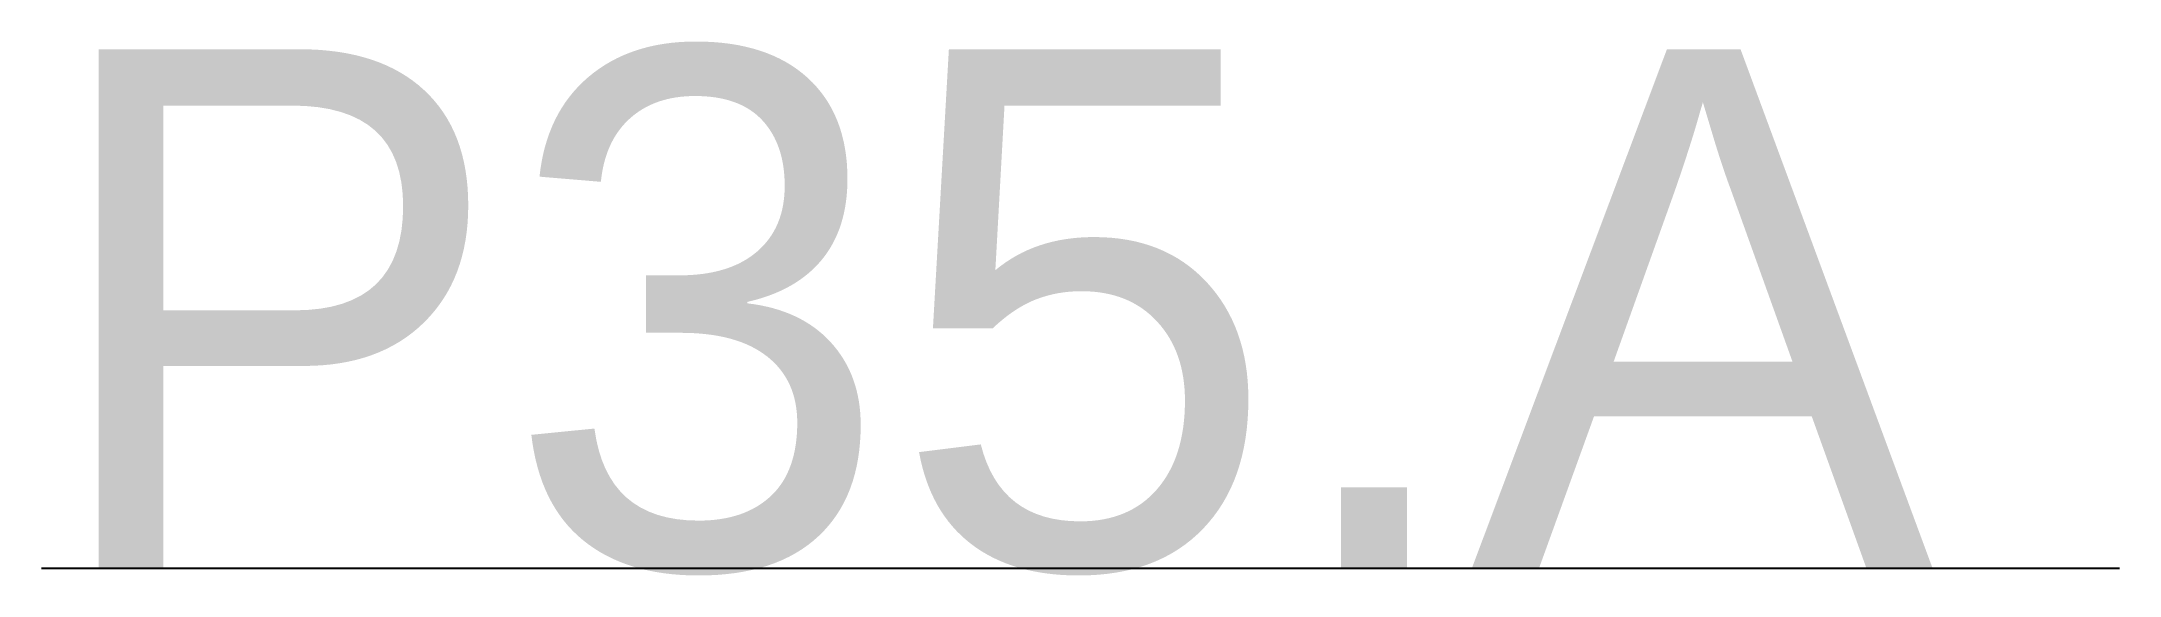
# Model space of a CAD drawing. Header units: metres. Extents: x 0 to 10, y 0 to 2.5.
import ezdxf

# ---------------------------------------------------------------- set-up
doc = ezdxf.new("R2010")
doc.units = ezdxf.units.M
doc.layers.add('PAINEIS', color=7, linetype='Continuous')

msp = doc.modelspace()

# ---------------------------------------------------------------- linework, layer by layer
at = {"layer": 'PAINEIS'}
msp.add_line((0, 0), (10, 0), dxfattribs=at)

# ---------------------------------------------------------------- texts
msp.add_text('P35.A', height=2.5).set_placement((0, 0))

doc.saveas('drawing.dxf')
